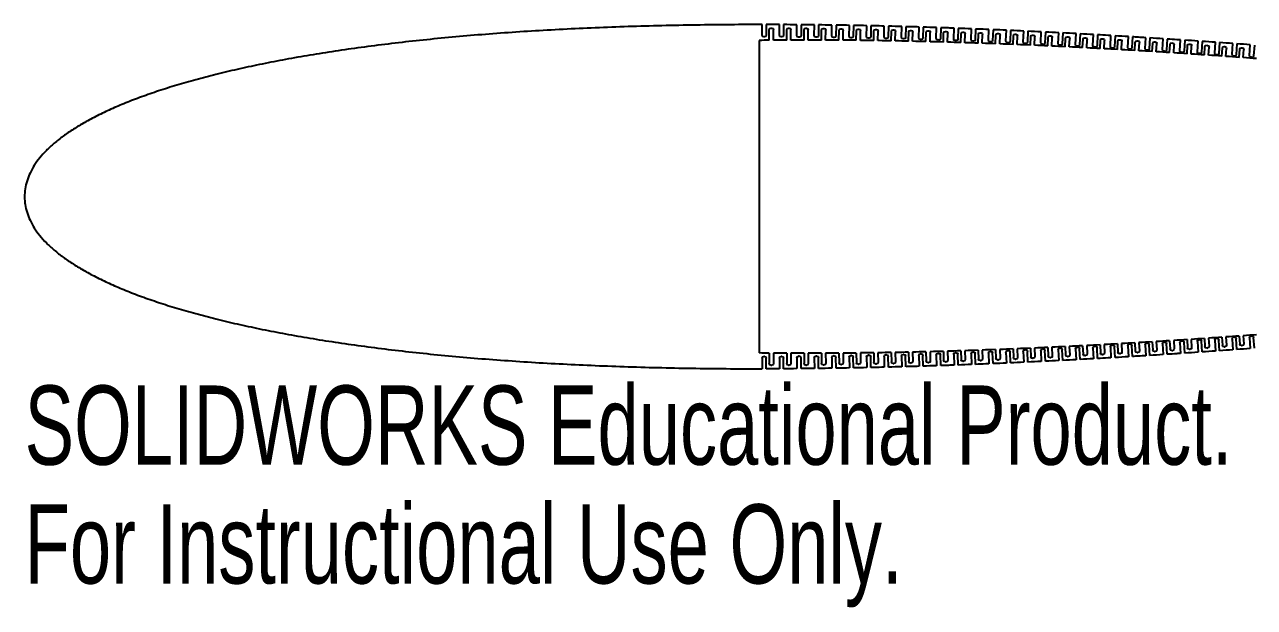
# Model space of a CAD drawing. Header units: millimetres. Extents: x 0 to 150, y -25 to 11.
# Drawn here: x 0 to 75, y -25.1 to 10.5 of the extents above; entities that cross this region are included whole.
import ezdxf

# ---------------------------------------------------------------- set-up
doc = ezdxf.new("R2010")
doc.units = ezdxf.units.MM
doc.styles.add('SLDTEXTSTYLE0', font='TXT', dxfattribs={"width": 0.7})

msp = doc.modelspace()

# ---------------------------------------------------------------- linework, layer by layer
at = {"color": 7, "linetype": 'Continuous', "lineweight": 25}
for p, q in [((44.986, 9.851), (44.986, 10.501)), ((45.236, 10.501), (45.236, 9.851)), ((45.427, 9.544), (45.427, 10.187)), ((45.527, 10.287), (45.577, 10.287)), ((45.677, 9.547), (45.677, 10.187)), ((46.049, 9.849), (46.051, 10.499)), ((46.301, 10.498), (46.299, 9.848)), ((46.489, 9.552), (46.491, 10.183)), ((46.591, 10.283), (46.641, 10.283)), ((46.739, 9.554), (46.741, 10.182)), ((47.111, 9.842), (47.116, 10.493)), ((47.366, 10.491), (47.361, 9.84)), ((47.55, 9.556), (47.555, 10.175)), ((47.656, 10.274), (47.706, 10.274)), ((47.8, 9.556), (47.805, 10.173)), ((48.174, 9.832), (48.181, 10.483)), ((48.431, 10.48), (48.424, 9.829)), ((48.612, 9.555), (48.619, 10.163)), ((48.72, 10.262), (48.77, 10.262)), ((48.862, 9.554), (48.868, 10.161)), ((49.237, 9.818), (49.246, 10.47)), ((49.496, 10.466), (49.486, 9.814)), ((49.674, 9.55), (49.682, 10.148)), ((49.784, 10.246), (49.834, 10.246)), ((49.924, 9.548), (49.932, 10.144)), ((50.299, 9.801), (50.31, 10.453)), ((50.56, 10.448), (50.549, 9.796)), ((50.736, 9.541), (50.746, 10.129)), ((50.848, 10.227), (50.898, 10.226)), ((50.986, 9.538), (50.996, 10.125)), ((51.362, 9.78), (51.375, 10.432)), ((51.625, 10.427), (51.612, 9.775)), ((51.798, 9.528), (51.81, 10.107)), ((51.912, 10.205), (51.962, 10.204)), ((52.048, 9.524), (52.059, 10.102)), ((52.424, 9.755), (52.44, 10.408)), ((52.69, 10.402), (52.674, 9.75)), ((52.86, 9.51), (52.873, 10.081)), ((52.975, 10.179), (53.025, 10.177)), ((53.11, 9.506), (53.123, 10.075)), ((53.487, 9.728), (53.504, 10.381)), ((53.754, 10.374), (53.737, 9.721)), ((53.922, 9.49), (53.937, 10.052)), ((54.039, 10.149), (54.089, 10.148)), ((54.172, 9.484), (54.187, 10.046)), ((54.549, 9.697), (54.569, 10.351)), ((54.818, 10.343), (54.799, 9.69)), ((54.984, 9.465), (55, 10.02)), ((55.103, 10.117), (55.153, 10.116)), ((55.234, 9.459), (55.25, 10.013)), ((55.612, 9.664), (55.633, 10.317)), ((55.883, 10.309), (55.862, 9.656)), ((56.046, 9.437), (56.063, 9.985)), ((56.167, 10.082), (56.217, 10.081)), ((56.296, 9.43), (56.313, 9.977)), ((56.674, 9.627), (56.697, 10.281)), ((56.947, 10.272), (56.924, 9.618)), ((57.108, 9.405), (57.127, 9.947)), ((57.23, 10.044), (57.28, 10.042)), ((57.357, 9.398), (57.377, 9.939)), ((57.736, 9.587), (57.761, 10.242)), ((58.011, 10.232), (57.986, 9.578)), ((58.17, 9.371), (58.19, 9.907)), ((58.294, 10.003), (58.344, 10.001)), ((58.419, 9.362), (58.44, 9.897)), ((58.799, 9.545), (58.825, 10.199)), ((59.075, 10.189), (59.049, 9.535)), ((59.231, 9.332), (59.253, 9.863)), ((59.357, 9.959), (59.407, 9.957)), ((59.481, 9.323), (59.503, 9.853)), ((59.861, 9.5), (59.889, 10.155)), ((60.139, 10.144), (60.111, 9.489)), ((60.293, 9.291), (60.316, 9.817)), ((60.42, 9.912), (60.47, 9.91)), ((60.543, 9.281), (60.566, 9.806)), ((60.923, 9.452), (60.953, 10.107)), ((61.203, 10.095), (61.173, 9.441)), ((61.355, 9.247), (61.379, 9.768)), ((61.483, 9.863), (61.533, 9.861)), ((61.605, 9.236), (61.629, 9.756)), ((61.985, 9.401), (62.016, 10.056)), ((62.266, 10.044), (62.235, 9.389)), ((62.546, 9.811), (62.596, 9.808)), ((63.047, 9.348), (63.08, 10.003)), ((63.33, 9.991), (63.297, 9.336)), ((63.609, 9.756), (63.659, 9.754)), ((64.109, 9.292), (64.143, 9.948)), ((64.393, 9.935), (64.358, 9.279)), ((65.17, 9.234), (65.207, 9.89)), ((65.456, 9.876), (65.42, 9.221)), ((66.232, 9.174), (66.27, 9.83)), ((66.519, 9.815), (66.482, 9.16)), ((67.294, 9.111), (67.333, 9.767)), ((44.814, 9.537), (44.814, -9.537)), ((45.136, 9.751), (45.086, 9.751)), ((46.198, 9.748), (46.148, 9.748)), ((47.261, 9.741), (47.211, 9.741)), ((48.323, 9.73), (48.273, 9.731)), ((49.385, 9.716), (49.335, 9.717)), ((50.447, 9.698), (50.397, 9.699)), ((51.51, 9.677), (51.46, 9.678)), ((52.572, 9.652), (52.522, 9.653)), ((53.634, 9.624), (53.584, 9.625)), ((54.696, 9.593), (54.646, 9.594)), ((55.758, 9.559), (55.708, 9.561)), ((56.821, 9.522), (56.771, 9.524)), ((57.883, 9.482), (57.833, 9.484)), ((58.945, 9.439), (58.895, 9.441)), ((60.006, 9.393), (59.957, 9.396)), ((61.068, 9.345), (61.018, 9.347)), ((62.13, 9.294), (62.08, 9.297)), ((62.417, 9.2), (62.442, 9.716)), ((62.666, 9.188), (62.691, 9.704)), ((63.192, 9.241), (63.142, 9.243)), ((63.478, 9.149), (63.504, 9.662)), ((63.728, 9.137), (63.754, 9.649)), ((64.253, 9.185), (64.203, 9.187)), ((64.54, 9.096), (64.567, 9.605)), ((64.672, 9.699), (64.722, 9.697)), ((64.79, 9.083), (64.816, 9.592)), ((65.315, 9.126), (65.265, 9.129)), ((65.601, 9.04), (65.629, 9.546)), ((65.735, 9.64), (65.785, 9.637)), ((65.851, 9.027), (65.879, 9.532)), ((66.376, 9.066), (66.326, 9.068)), ((66.663, 8.982), (66.692, 9.484)), ((66.797, 9.578), (66.847, 9.576)), ((66.912, 8.968), (66.941, 9.47)), ((67.437, 9.002), (67.387, 9.005)), ((67.582, 9.752), (67.543, 9.096)), ((67.724, 8.921), (67.754, 9.42)), ((67.859, 9.514), (67.909, 9.511)), ((67.974, 8.906), (68.003, 9.406)), ((68.355, 9.046), (68.395, 9.702)), ((68.645, 9.687), (68.604, 9.031)), ((68.785, 8.857), (68.816, 9.354)), ((68.922, 9.448), (68.972, 9.445)), ((69.035, 8.842), (69.065, 9.339)), ((69.416, 8.979), (69.458, 9.635)), ((69.707, 9.619), (69.666, 8.963)), ((69.846, 8.791), (69.878, 9.286)), ((69.984, 9.38), (70.034, 9.376)), ((70.096, 8.775), (70.127, 9.27)), ((70.477, 8.909), (70.52, 9.566)), ((70.77, 9.549), (70.727, 8.893)), ((70.907, 8.723), (70.939, 9.216)), ((71.046, 9.309), (71.096, 9.306)), ((71.157, 8.706), (71.189, 9.199)), ((71.538, 8.838), (71.583, 9.494)), ((71.832, 9.477), (71.788, 8.821)), ((71.968, 8.652), (72.001, 9.143)), ((72.108, 9.236), (72.158, 9.233)), ((72.217, 8.635), (72.251, 9.126)), ((72.599, 8.764), (72.645, 9.421)), ((72.894, 9.403), (72.849, 8.747)), ((73.029, 8.579), (73.063, 9.069)), ((73.169, 9.162), (73.219, 9.158)), ((73.278, 8.561), (73.312, 9.051)), ((73.66, 8.688), (73.707, 9.345)), ((73.956, 9.327), (73.91, 8.671)), ((74.231, 9.085), (74.281, 9.081)), ((74.721, 8.611), (74.769, 9.268)), ((75.018, 9.249), (74.97, 8.592)), ((68.498, 8.937), (68.449, 8.94)), ((69.56, 8.869), (69.51, 8.873)), ((70.621, 8.8), (70.571, 8.803)), ((71.681, 8.728), (71.631, 8.731)), ((72.742, 8.654), (72.692, 8.657)), ((73.803, 8.578), (73.753, 8.582)), ((74.089, 8.503), (74.124, 8.992)), ((74.338, 8.485), (74.373, 8.974)), ((74.863, 8.5), (74.813, 8.504)), ((66.663, -8.982), (66.692, -9.484)), ((66.912, -8.968), (66.941, -9.47)), ((67.724, -8.921), (67.754, -9.42)), ((67.974, -8.906), (68.003, -9.406)), ((68.498, -8.937), (68.449, -8.94)), ((68.785, -8.857), (68.816, -9.354)), ((69.035, -8.842), (69.065, -9.339)), ((69.416, -8.979), (69.458, -9.635)), ((69.56, -8.869), (69.51, -8.873)), ((69.707, -9.619), (69.666, -8.963)), ((69.846, -8.791), (69.878, -9.286)), ((70.096, -8.775), (70.127, -9.27)), ((70.477, -8.909), (70.52, -9.566)), ((70.621, -8.8), (70.571, -8.803)), ((70.77, -9.549), (70.727, -8.893)), ((70.907, -8.723), (70.939, -9.216)), ((71.157, -8.706), (71.189, -9.199)), ((71.538, -8.838), (71.583, -9.494)), ((71.681, -8.728), (71.631, -8.731)), ((71.832, -9.477), (71.788, -8.821)), ((71.968, -8.652), (72.001, -9.143)), ((72.217, -8.635), (72.251, -9.126)), ((72.599, -8.764), (72.645, -9.421)), ((72.742, -8.654), (72.692, -8.657)), ((72.894, -9.403), (72.849, -8.747)), ((73.029, -8.579), (73.063, -9.069)), ((73.278, -8.561), (73.312, -9.051)), ((73.66, -8.688), (73.707, -9.345)), ((73.803, -8.578), (73.753, -8.582)), ((73.956, -9.327), (73.91, -8.671)), ((74.089, -8.503), (74.124, -8.992)), ((74.338, -8.485), (74.373, -8.974)), ((74.721, -8.611), (74.769, -9.268)), ((74.863, -8.5), (74.813, -8.504)), ((75.018, -9.249), (74.97, -8.592)), ((45.136, -9.751), (45.086, -9.751)), ((45.427, -9.544), (45.427, -10.187)), ((45.677, -9.547), (45.677, -10.187)), ((46.198, -9.748), (46.148, -9.748)), ((46.489, -9.552), (46.491, -10.183)), ((46.739, -9.554), (46.741, -10.182)), ((47.261, -9.741), (47.211, -9.741)), ((47.55, -9.556), (47.555, -10.175)), ((47.8, -9.556), (47.805, -10.173)), ((48.323, -9.73), (48.273, -9.731)), ((48.612, -9.555), (48.619, -10.163)), ((48.862, -9.554), (48.868, -10.161)), ((49.385, -9.716), (49.335, -9.717)), ((49.674, -9.55), (49.682, -10.148)), ((49.924, -9.548), (49.932, -10.144)), ((50.447, -9.698), (50.397, -9.699)), ((50.736, -9.541), (50.746, -10.129)), ((50.986, -9.538), (50.996, -10.125)), ((51.51, -9.677), (51.46, -9.678)), ((51.798, -9.528), (51.81, -10.107)), ((52.048, -9.524), (52.059, -10.102)), ((52.572, -9.652), (52.522, -9.653)), ((52.69, -10.402), (52.674, -9.75)), ((52.86, -9.51), (52.873, -10.081)), ((53.11, -9.506), (53.123, -10.075)), ((53.487, -9.728), (53.504, -10.381)), ((53.634, -9.624), (53.584, -9.625)), ((53.754, -10.374), (53.737, -9.721)), ((53.922, -9.49), (53.937, -10.052)), ((54.172, -9.484), (54.187, -10.046)), ((54.549, -9.697), (54.569, -10.351)), ((54.696, -9.593), (54.646, -9.594)), ((54.818, -10.343), (54.799, -9.69)), ((54.984, -9.465), (55, -10.02)), ((55.234, -9.459), (55.25, -10.013)), ((55.612, -9.664), (55.633, -10.317)), ((55.758, -9.559), (55.708, -9.561)), ((55.883, -10.309), (55.862, -9.656)), ((56.046, -9.437), (56.063, -9.985)), ((56.296, -9.43), (56.313, -9.977)), ((56.674, -9.627), (56.697, -10.281)), ((56.821, -9.522), (56.771, -9.524)), ((56.947, -10.272), (56.924, -9.618)), ((57.108, -9.405), (57.127, -9.947)), ((57.357, -9.398), (57.377, -9.939)), ((57.736, -9.587), (57.761, -10.242)), ((57.883, -9.482), (57.833, -9.484)), ((58.011, -10.232), (57.986, -9.578)), ((58.17, -9.371), (58.19, -9.907)), ((58.419, -9.362), (58.44, -9.897)), ((58.799, -9.545), (58.825, -10.199)), ((58.945, -9.439), (58.895, -9.441)), ((59.075, -10.189), (59.049, -9.535)), ((59.231, -9.332), (59.253, -9.863)), ((59.481, -9.323), (59.503, -9.853)), ((59.861, -9.5), (59.889, -10.155)), ((60.006, -9.393), (59.957, -9.396)), ((60.139, -10.144), (60.111, -9.489)), ((60.293, -9.291), (60.316, -9.817)), ((60.543, -9.281), (60.566, -9.806)), ((60.923, -9.452), (60.953, -10.107)), ((61.068, -9.345), (61.018, -9.347)), ((61.203, -10.095), (61.173, -9.441)), ((61.355, -9.247), (61.379, -9.768)), ((61.605, -9.236), (61.629, -9.756)), ((61.985, -9.401), (62.016, -10.056)), ((62.13, -9.294), (62.08, -9.297)), ((62.266, -10.044), (62.235, -9.389)), ((62.417, -9.2), (62.442, -9.716)), ((62.666, -9.188), (62.691, -9.704)), ((63.047, -9.348), (63.08, -10.003)), ((63.192, -9.241), (63.142, -9.243)), ((63.33, -9.991), (63.297, -9.336)), ((63.478, -9.149), (63.504, -9.662)), ((63.728, -9.137), (63.754, -9.649)), ((64.109, -9.292), (64.143, -9.948)), ((64.253, -9.185), (64.203, -9.187)), ((64.393, -9.935), (64.358, -9.279)), ((64.54, -9.096), (64.567, -9.605)), ((64.672, -9.699), (64.722, -9.697)), ((64.79, -9.083), (64.816, -9.592)), ((65.17, -9.234), (65.207, -9.89)), ((65.315, -9.126), (65.265, -9.129)), ((65.456, -9.876), (65.42, -9.221)), ((65.601, -9.04), (65.629, -9.546)), ((65.735, -9.64), (65.785, -9.637)), ((65.851, -9.027), (65.879, -9.532)), ((66.232, -9.174), (66.27, -9.83)), ((66.376, -9.066), (66.326, -9.068)), ((66.519, -9.815), (66.482, -9.16)), ((66.797, -9.578), (66.847, -9.576)), ((67.294, -9.111), (67.333, -9.767)), ((67.437, -9.002), (67.387, -9.005)), ((67.582, -9.752), (67.543, -9.096)), ((67.859, -9.514), (67.909, -9.511)), ((68.355, -9.046), (68.395, -9.702)), ((68.645, -9.687), (68.604, -9.031)), ((68.922, -9.448), (68.972, -9.445)), ((69.984, -9.38), (70.034, -9.376)), ((71.046, -9.309), (71.096, -9.306)), ((72.108, -9.236), (72.158, -9.233)), ((73.169, -9.162), (73.219, -9.158)), ((74.231, -9.085), (74.281, -9.081)), ((44.986, -9.851), (44.986, -10.501)), ((45.236, -10.501), (45.236, -9.851)), ((45.527, -10.287), (45.577, -10.287)), ((46.049, -9.849), (46.051, -10.499)), ((46.301, -10.498), (46.299, -9.848)), ((46.591, -10.283), (46.641, -10.283)), ((47.111, -9.842), (47.116, -10.493)), ((47.366, -10.491), (47.361, -9.84)), ((47.656, -10.274), (47.706, -10.274)), ((48.174, -9.832), (48.181, -10.483)), ((48.431, -10.48), (48.424, -9.829)), ((48.72, -10.262), (48.77, -10.262)), ((49.237, -9.818), (49.246, -10.47)), ((49.496, -10.466), (49.486, -9.814)), ((49.784, -10.246), (49.834, -10.246)), ((50.299, -9.801), (50.31, -10.453)), ((50.56, -10.448), (50.549, -9.796)), ((50.848, -10.227), (50.898, -10.226)), ((51.362, -9.78), (51.375, -10.432)), ((51.625, -10.427), (51.612, -9.775)), ((51.912, -10.205), (51.962, -10.204)), ((52.424, -9.755), (52.44, -10.408)), ((52.975, -10.179), (53.025, -10.177)), ((54.039, -10.149), (54.089, -10.148)), ((55.103, -10.117), (55.153, -10.116)), ((56.167, -10.082), (56.217, -10.081)), ((57.23, -10.044), (57.28, -10.042)), ((58.294, -10.003), (58.344, -10.001)), ((59.357, -9.959), (59.407, -9.957)), ((60.42, -9.912), (60.47, -9.91)), ((61.483, -9.863), (61.533, -9.861)), ((62.546, -9.811), (62.596, -9.808)), ((63.609, -9.756), (63.659, -9.754))]:
    msp.add_line(p, q, dxfattribs=at)
for points, knots in [([(44.986, 10.501), (44.346, 10.501), (43.001, 10.497), (40.962, 10.475), (38.88, 10.436), (36.834, 10.379), (34.826, 10.305), (32.857, 10.213), (30.93, 10.104), (29.046, 9.977), (27.208, 9.833), (25.417, 9.671), (23.675, 9.492), (21.983, 9.295), (20.344, 9.082), (18.758, 8.852), (17.228, 8.606), (15.755, 8.344), (14.341, 8.067), (12.986, 7.774), (11.693, 7.467), (10.462, 7.146), (9.294, 6.811), (8.191, 6.463), (7.154, 6.103), (6.184, 5.73), (5.282, 5.347), (4.448, 4.952), (3.684, 4.547), (2.989, 4.132), (2.365, 3.708), (1.813, 3.274), (1.332, 2.831), (0.924, 2.38), (0.588, 1.92), (0.326, 1.452), (0.138, 0.975), (0.025, 0.49), (-0.012, 0), (0.025, -0.49), (0.138, -0.975), (0.326, -1.452), (0.588, -1.92), (0.924, -2.38), (1.332, -2.831), (1.813, -3.274), (2.365, -3.708), (2.989, -4.132), (3.684, -4.547), (4.448, -4.952), (5.282, -5.347), (6.184, -5.73), (7.154, -6.103), (8.191, -6.463), (9.294, -6.811), (10.462, -7.146), (11.693, -7.467), (12.986, -7.774), (14.341, -8.067), (15.755, -8.344), (17.228, -8.606), (18.758, -8.852), (20.344, -9.082), (21.983, -9.295), (23.675, -9.492), (25.417, -9.671), (27.208, -9.833), (29.046, -9.977), (30.93, -10.104), (32.857, -10.213), (34.826, -10.305), (36.834, -10.379), (38.88, -10.436), (40.962, -10.475), (43.001, -10.497), (44.346, -10.501), (44.986, -10.501)], [0.3433954, 0.3433954, 0.3433954, 0.3433954, 0.3496359, 0.3565138, 0.3632838, 0.3699391, 0.3764735, 0.3828821, 0.3891582, 0.3952968, 0.4012922, 0.4071398, 0.4128347, 0.4183713, 0.4237462, 0.4289551, 0.4339932, 0.4388573, 0.4435432, 0.4480492, 0.4523715, 0.4565077, 0.4604558, 0.4642145, 0.467783, 0.4711595, 0.474346, 0.4773429, 0.4801528, 0.4827795, 0.4852278, 0.4875052, 0.4896226, 0.4915921, 0.4934318, 0.4951635, 0.4968136, 0.4984142, 0.5, 0.5015858, 0.5031864, 0.5048365, 0.5065682, 0.5084079, 0.5103774, 0.5124948, 0.5147722, 0.5172205, 0.5198472, 0.5226571, 0.525654, 0.5288405, 0.532217, 0.5357855, 0.5395442, 0.5434923, 0.5476285, 0.5519508, 0.5564568, 0.5611427, 0.5660068, 0.5710449, 0.5762538, 0.5816287, 0.5871653, 0.5928602, 0.5987078, 0.6047032, 0.6108418, 0.6171179, 0.6235265, 0.6300609, 0.6367162, 0.6434862, 0.6503641, 0.6566046, 0.6566046, 0.6566046, 0.6566046]), ([(48.181, 10.483), (47.918, 10.486), (47.646, 10.489), (47.374, 10.491), (47.366, 10.491)], [0.333010643, 0.333010643, 0.333010643, 0.333010643, 0.33557942, 0.335659548, 0.335659548, 0.335659548, 0.335659548]), ([(50.31, 10.453), (50.072, 10.457), (49.8, 10.461), (49.529, 10.465), (49.496, 10.466)], [0.326087641, 0.326087641, 0.326087641, 0.326087641, 0.328414689, 0.328736473, 0.328736473, 0.328736473, 0.328736473]), ([(52.44, 10.408), (52.234, 10.413), (51.963, 10.419), (51.691, 10.425), (51.625, 10.427)], [0.319164697, 0.319164697, 0.319164697, 0.319164697, 0.32116727, 0.321813505, 0.321813505, 0.321813505, 0.321813505]), ([(54.569, 10.351), (54.404, 10.356), (54.133, 10.364), (53.861, 10.371), (53.754, 10.374)], [0.312241891, 0.312241891, 0.312241891, 0.312241891, 0.313845141, 0.314890622, 0.314890622, 0.314890622, 0.314890622]), ([(56.697, 10.281), (56.581, 10.285), (56.309, 10.295), (56.038, 10.304), (55.883, 10.309)], [0.305319108, 0.305319108, 0.305319108, 0.305319108, 0.306453915, 0.307967844, 0.307967844, 0.307967844, 0.307967844]), ([(58.825, 10.199), (58.763, 10.202), (58.492, 10.213), (58.22, 10.224), (58.011, 10.232)], [0.298396433, 0.298396433, 0.298396433, 0.298396433, 0.299001617, 0.301045096, 0.301045096, 0.301045096, 0.301045096]), ([(60.953, 10.107), (60.951, 10.107), (60.679, 10.119), (60.408, 10.132), (60.139, 10.144)], [0.291473799, 0.291473799, 0.291473799, 0.291473799, 0.291494908, 0.294122462, 0.294122462, 0.294122462, 0.294122462]), ([(66.27, 9.83), (66.046, 9.843), (65.775, 9.858), (65.504, 9.874), (65.456, 9.876)], [0.274167541, 0.274167541, 0.274167541, 0.274167541, 0.276347817, 0.27681612, 0.27681612, 0.27681612, 0.27681612]), ([(46.489, 9.552), (46.389, 9.552), (46.119, 9.55), (45.848, 9.548), (45.677, 9.547)], [0.348570461, 0.348570461, 0.348570461, 0.348570461, 0.349635882, 0.35146921, 0.35146921, 0.35146921, 0.35146921]), ([(48.612, 9.555), (48.456, 9.556), (48.186, 9.556), (47.915, 9.556), (47.8, 9.556)], [0.340986114, 0.340986114, 0.340986114, 0.340986114, 0.34265546, 0.343885426, 0.343885426, 0.343885426, 0.343885426]), ([(50.736, 9.541), (50.532, 9.543), (50.262, 9.546), (49.991, 9.548), (49.924, 9.548)], [0.3333997, 0.3333997, 0.3333997, 0.3333997, 0.33557942, 0.336300074, 0.336300074, 0.336300074, 0.336300074]), ([(52.86, 9.51), (52.617, 9.515), (52.346, 9.519), (52.075, 9.524), (52.048, 9.524)], [0.325812196, 0.325812196, 0.325812196, 0.325812196, 0.328414689, 0.328713057, 0.328713057, 0.328713057, 0.328713057]), ([(68.395, 9.702), (68.244, 9.712), (67.973, 9.728), (67.702, 9.745), (67.582, 9.752)], [0.267245144, 0.267245144, 0.267245144, 0.267245144, 0.268721837, 0.269893675, 0.269893675, 0.269893675, 0.269893675]), ([(70.52, 9.566), (70.444, 9.571), (70.173, 9.589), (69.902, 9.607), (69.707, 9.619)], [0.2603228, 0.2603228, 0.2603228, 0.2603228, 0.261071206, 0.262971311, 0.262971311, 0.262971311, 0.262971311]), ([(72.645, 9.421), (72.645, 9.421), (72.374, 9.44), (72.103, 9.459), (71.832, 9.477)], [0.25340051, 0.25340051, 0.25340051, 0.25340051, 0.253403188, 0.256048991, 0.256048991, 0.256048991, 0.256048991]), ([(46.489, -9.552), (46.389, -9.552), (46.119, -9.55), (45.848, -9.548), (45.677, -9.547)], [0.348570461, 0.348570461, 0.348570461, 0.348570461, 0.349635882, 0.35146921, 0.35146921, 0.35146921, 0.35146921]), ([(48.612, -9.555), (48.456, -9.556), (48.186, -9.556), (47.915, -9.556), (47.8, -9.556)], [0.340986114, 0.340986114, 0.340986114, 0.340986114, 0.34265546, 0.343885426, 0.343885426, 0.343885426, 0.343885426]), ([(50.736, -9.541), (50.532, -9.543), (50.262, -9.546), (49.991, -9.548), (49.924, -9.548)], [0.333399701, 0.333399701, 0.333399701, 0.333399701, 0.33557942, 0.336300074, 0.336300074, 0.336300074, 0.336300074]), ([(52.86, -9.51), (52.617, -9.515), (52.346, -9.519), (52.075, -9.524), (52.048, -9.524)], [0.325812196, 0.325812196, 0.325812196, 0.325812196, 0.328414689, 0.328713057, 0.328713057, 0.328713057, 0.328713057]), ([(68.395, -9.702), (68.244, -9.712), (67.973, -9.728), (67.702, -9.745), (67.582, -9.752)], [0.267245144, 0.267245144, 0.267245144, 0.267245144, 0.268721837, 0.269893675, 0.269893675, 0.269893675, 0.269893675]), ([(70.52, -9.566), (70.444, -9.571), (70.173, -9.589), (69.902, -9.607), (69.707, -9.619)], [0.2603228, 0.2603228, 0.2603228, 0.2603228, 0.261071206, 0.262971311, 0.262971311, 0.262971311, 0.262971311]), ([(72.645, -9.421), (72.645, -9.421), (72.374, -9.44), (72.103, -9.459), (71.832, -9.477)], [0.25340051, 0.25340051, 0.25340051, 0.25340051, 0.253403188, 0.256048991, 0.256048991, 0.256048991, 0.256048991]), ([(48.181, -10.483), (47.918, -10.486), (47.646, -10.489), (47.374, -10.491), (47.366, -10.491)], [0.333010643, 0.333010643, 0.333010643, 0.333010643, 0.33557942, 0.335659548, 0.335659548, 0.335659548, 0.335659548]), ([(50.31, -10.453), (50.072, -10.457), (49.8, -10.461), (49.529, -10.465), (49.496, -10.466)], [0.326087641, 0.326087641, 0.326087641, 0.326087641, 0.328414689, 0.328736473, 0.328736473, 0.328736473, 0.328736473]), ([(52.44, -10.408), (52.234, -10.413), (51.963, -10.419), (51.691, -10.425), (51.625, -10.427)], [0.319164697, 0.319164697, 0.319164697, 0.319164697, 0.32116727, 0.321813505, 0.321813505, 0.321813505, 0.321813505]), ([(54.569, -10.351), (54.404, -10.356), (54.133, -10.364), (53.861, -10.371), (53.754, -10.374)], [0.312241891, 0.312241891, 0.312241891, 0.312241891, 0.313845141, 0.314890622, 0.314890622, 0.314890622, 0.314890622]), ([(56.697, -10.281), (56.581, -10.285), (56.309, -10.295), (56.038, -10.304), (55.883, -10.309)], [0.305319108, 0.305319108, 0.305319108, 0.305319108, 0.306453915, 0.307967844, 0.307967844, 0.307967844, 0.307967844]), ([(58.825, -10.199), (58.763, -10.202), (58.492, -10.213), (58.22, -10.224), (58.011, -10.232)], [0.298396433, 0.298396433, 0.298396433, 0.298396433, 0.299001617, 0.301045096, 0.301045096, 0.301045096, 0.301045096]), ([(60.953, -10.107), (60.951, -10.107), (60.679, -10.119), (60.408, -10.132), (60.139, -10.144)], [0.291473799, 0.291473799, 0.291473799, 0.291473799, 0.291494908, 0.294122462, 0.294122462, 0.294122462, 0.294122462]), ([(66.27, -9.83), (66.046, -9.843), (65.775, -9.858), (65.504, -9.874), (65.456, -9.876)], [0.274167541, 0.274167541, 0.274167541, 0.274167541, 0.276347817, 0.27681612, 0.27681612, 0.27681612, 0.27681612])]:
    msp.add_open_spline(points, degree=3, knots=knots, dxfattribs=at)
for points in [[(45.086, 9.751), (45.012, 9.751), (44.986, 9.776), (44.986, 9.851)], [(45.236, 9.851), (45.236, 9.777), (45.211, 9.751), (45.136, 9.751)], [(46.051, 10.499), (45.78, 10.5), (45.508, 10.501), (45.236, 10.501)], [(45.427, 10.187), (45.427, 10.262), (45.452, 10.287), (45.527, 10.287)], [(45.577, 10.287), (45.652, 10.287), (45.677, 10.262), (45.677, 10.187)], [(46.148, 9.748), (46.074, 9.748), (46.049, 9.774), (46.049, 9.849)], [(46.299, 9.848), (46.299, 9.773), (46.273, 9.748), (46.198, 9.748)], [(47.116, 10.493), (46.844, 10.495), (46.573, 10.497), (46.301, 10.498)], [(46.491, 10.183), (46.491, 10.258), (46.517, 10.283), (46.591, 10.283)], [(46.641, 10.283), (46.716, 10.282), (46.741, 10.257), (46.741, 10.182)], [(47.211, 9.741), (47.136, 9.742), (47.111, 9.767), (47.111, 9.842)], [(47.361, 9.84), (47.361, 9.766), (47.335, 9.741), (47.261, 9.741)], [(47.555, 10.175), (47.555, 10.25), (47.581, 10.275), (47.656, 10.274)], [(47.706, 10.274), (47.78, 10.273), (47.805, 10.248), (47.805, 10.173)], [(48.273, 9.731), (48.198, 9.732), (48.173, 9.757), (48.174, 9.832)], [(48.424, 9.829), (48.423, 9.755), (48.398, 9.729), (48.323, 9.73)], [(49.246, 10.47), (48.974, 10.474), (48.702, 10.477), (48.431, 10.48)], [(48.619, 10.163), (48.619, 10.238), (48.645, 10.263), (48.72, 10.262)], [(48.77, 10.262), (48.844, 10.261), (48.869, 10.235), (48.868, 10.161)], [(49.335, 9.717), (49.26, 9.718), (49.235, 9.743), (49.237, 9.818)], [(49.486, 9.814), (49.485, 9.74), (49.46, 9.715), (49.385, 9.716)], [(49.682, 10.148), (49.683, 10.222), (49.709, 10.247), (49.784, 10.246)], [(49.834, 10.246), (49.908, 10.245), (49.933, 10.219), (49.932, 10.144)], [(50.397, 9.699), (50.323, 9.7), (50.298, 9.726), (50.299, 9.801)], [(50.549, 9.796), (50.548, 9.722), (50.522, 9.697), (50.447, 9.698)], [(51.375, 10.432), (51.104, 10.438), (50.832, 10.443), (50.56, 10.448)], [(50.746, 10.129), (50.747, 10.204), (50.773, 10.228), (50.848, 10.227)], [(50.898, 10.226), (50.972, 10.225), (50.997, 10.199), (50.996, 10.125)], [(51.46, 9.678), (51.385, 9.679), (51.36, 9.705), (51.362, 9.78)], [(51.612, 9.775), (51.61, 9.7), (51.584, 9.675), (51.51, 9.677)], [(51.81, 10.107), (51.811, 10.181), (51.837, 10.206), (51.912, 10.205)], [(51.962, 10.204), (52.036, 10.202), (52.061, 10.176), (52.059, 10.102)], [(52.522, 9.653), (52.447, 9.655), (52.422, 9.681), (52.424, 9.755)], [(53.504, 10.381), (53.233, 10.388), (52.961, 10.395), (52.69, 10.402)], [(52.873, 10.081), (52.875, 10.156), (52.901, 10.18), (52.975, 10.179)], [(53.025, 10.177), (53.1, 10.176), (53.125, 10.15), (53.123, 10.075)], [(53.937, 10.052), (53.939, 10.127), (53.964, 10.151), (54.039, 10.149)], [(54.089, 10.148), (54.164, 10.146), (54.189, 10.12), (54.187, 10.046)], [(55.633, 10.317), (55.361, 10.326), (55.09, 10.335), (54.818, 10.343)], [(55, 10.02), (55.002, 10.095), (55.028, 10.12), (55.103, 10.117)], [(55.153, 10.116), (55.228, 10.114), (55.252, 10.088), (55.25, 10.013)], [(56.063, 9.985), (56.066, 10.06), (56.092, 10.085), (56.167, 10.082)], [(56.217, 10.081), (56.291, 10.078), (56.316, 10.052), (56.313, 9.977)], [(57.761, 10.242), (57.49, 10.252), (57.218, 10.262), (56.947, 10.272)], [(57.127, 9.947), (57.129, 10.022), (57.155, 10.047), (57.23, 10.044)], [(57.28, 10.042), (57.355, 10.04), (57.379, 10.013), (57.377, 9.939)], [(58.19, 9.907), (58.193, 9.981), (58.219, 10.006), (58.294, 10.003)], [(58.344, 10.001), (58.418, 9.998), (58.443, 9.972), (58.44, 9.897)], [(59.889, 10.155), (59.618, 10.166), (59.346, 10.178), (59.075, 10.189)], [(59.253, 9.863), (59.256, 9.938), (59.282, 9.962), (59.357, 9.959)], [(59.407, 9.957), (59.481, 9.954), (59.506, 9.928), (59.503, 9.853)], [(60.316, 9.817), (60.319, 9.891), (60.345, 9.915), (60.42, 9.912)], [(60.47, 9.91), (60.545, 9.907), (60.569, 9.881), (60.566, 9.806)], [(62.016, 10.056), (61.745, 10.07), (61.474, 10.083), (61.203, 10.095)], [(61.379, 9.768), (61.382, 9.842), (61.408, 9.866), (61.483, 9.863)], [(61.533, 9.861), (61.608, 9.857), (61.632, 9.831), (61.629, 9.756)], [(63.08, 10.003), (62.809, 10.017), (62.537, 10.031), (62.266, 10.044)], [(62.442, 9.716), (62.445, 9.79), (62.472, 9.814), (62.546, 9.811)], [(62.596, 9.808), (62.671, 9.805), (62.695, 9.779), (62.691, 9.704)], [(64.143, 9.948), (63.872, 9.963), (63.601, 9.977), (63.33, 9.991)], [(63.504, 9.662), (63.508, 9.736), (63.534, 9.76), (63.609, 9.756)], [(63.659, 9.754), (63.734, 9.75), (63.758, 9.724), (63.754, 9.649)], [(65.207, 9.89), (64.935, 9.905), (64.664, 9.92), (64.393, 9.935)], [(67.333, 9.767), (67.061, 9.784), (66.79, 9.8), (66.519, 9.815)], [(45.427, 9.544), (45.223, 9.542), (45.019, 9.54), (44.814, 9.537)], [(47.55, 9.556), (47.28, 9.556), (47.009, 9.555), (46.739, 9.554)], [(49.674, 9.55), (49.403, 9.552), (49.133, 9.553), (48.862, 9.554)], [(51.798, 9.528), (51.527, 9.531), (51.256, 9.535), (50.986, 9.538)], [(52.674, 9.75), (52.672, 9.675), (52.647, 9.65), (52.572, 9.652)], [(53.922, 9.49), (53.651, 9.495), (53.38, 9.501), (53.11, 9.506)], [(53.584, 9.625), (53.509, 9.627), (53.485, 9.653), (53.487, 9.728)], [(53.737, 9.721), (53.735, 9.647), (53.709, 9.622), (53.634, 9.624)], [(54.984, 9.465), (54.713, 9.472), (54.442, 9.478), (54.172, 9.484)], [(54.646, 9.594), (54.572, 9.597), (54.547, 9.623), (54.549, 9.697)], [(54.799, 9.69), (54.797, 9.615), (54.771, 9.591), (54.696, 9.593)], [(56.046, 9.437), (55.775, 9.445), (55.504, 9.452), (55.234, 9.459)], [(55.708, 9.561), (55.634, 9.563), (55.609, 9.589), (55.612, 9.664)], [(55.862, 9.656), (55.859, 9.581), (55.833, 9.557), (55.758, 9.559)], [(57.108, 9.405), (56.837, 9.414), (56.566, 9.422), (56.296, 9.43)], [(56.771, 9.524), (56.696, 9.526), (56.671, 9.552), (56.674, 9.627)], [(56.924, 9.618), (56.921, 9.544), (56.895, 9.519), (56.821, 9.522)], [(58.17, 9.371), (57.899, 9.38), (57.628, 9.389), (57.357, 9.398)], [(57.833, 9.484), (57.758, 9.487), (57.734, 9.513), (57.736, 9.587)], [(57.986, 9.578), (57.983, 9.503), (57.957, 9.479), (57.883, 9.482)], [(59.231, 9.332), (58.961, 9.343), (58.69, 9.352), (58.419, 9.362)], [(58.895, 9.441), (58.82, 9.444), (58.796, 9.47), (58.799, 9.545)], [(59.049, 9.535), (59.045, 9.46), (59.019, 9.436), (58.945, 9.439)], [(60.293, 9.291), (60.023, 9.302), (59.752, 9.313), (59.481, 9.323)], [(59.957, 9.396), (59.882, 9.399), (59.858, 9.425), (59.861, 9.5)], [(60.111, 9.489), (60.107, 9.414), (60.081, 9.39), (60.006, 9.393)], [(61.355, 9.247), (61.084, 9.259), (60.814, 9.27), (60.543, 9.281)], [(61.018, 9.347), (60.944, 9.351), (60.92, 9.377), (60.923, 9.452)], [(61.173, 9.441), (61.169, 9.366), (61.143, 9.342), (61.068, 9.345)], [(62.417, 9.2), (62.146, 9.212), (61.875, 9.224), (61.605, 9.236)], [(62.08, 9.297), (62.005, 9.3), (61.981, 9.327), (61.985, 9.401)], [(62.235, 9.389), (62.231, 9.315), (62.205, 9.291), (62.13, 9.294)], [(63.478, 9.149), (63.208, 9.162), (62.937, 9.175), (62.666, 9.188)], [(63.142, 9.243), (63.067, 9.247), (63.043, 9.273), (63.047, 9.348)], [(63.297, 9.336), (63.293, 9.261), (63.266, 9.237), (63.192, 9.241)], [(64.54, 9.096), (64.269, 9.11), (63.999, 9.124), (63.728, 9.137)], [(64.203, 9.187), (64.129, 9.191), (64.105, 9.218), (64.109, 9.292)], [(64.358, 9.279), (64.354, 9.205), (64.328, 9.181), (64.253, 9.185)], [(64.567, 9.605), (64.571, 9.679), (64.597, 9.703), (64.672, 9.699)], [(64.722, 9.697), (64.796, 9.693), (64.82, 9.666), (64.816, 9.592)], [(65.601, 9.04), (65.331, 9.055), (65.06, 9.069), (64.79, 9.083)], [(65.265, 9.129), (65.19, 9.133), (65.166, 9.16), (65.17, 9.234)], [(65.42, 9.221), (65.416, 9.146), (65.389, 9.122), (65.315, 9.126)], [(65.629, 9.546), (65.633, 9.62), (65.66, 9.644), (65.735, 9.64)], [(65.785, 9.637), (65.859, 9.633), (65.883, 9.607), (65.879, 9.532)], [(66.663, 8.982), (66.392, 8.997), (66.122, 9.012), (65.851, 9.027)], [(66.326, 9.068), (66.252, 9.073), (66.228, 9.099), (66.232, 9.174)], [(66.482, 9.16), (66.477, 9.085), (66.451, 9.061), (66.376, 9.066)], [(66.692, 9.484), (66.696, 9.559), (66.722, 9.583), (66.797, 9.578)], [(66.847, 9.576), (66.922, 9.571), (66.945, 9.545), (66.941, 9.47)], [(67.387, 9.005), (67.313, 9.01), (67.289, 9.036), (67.294, 9.111)], [(67.543, 9.096), (67.539, 9.022), (67.512, 8.998), (67.437, 9.002)], [(67.754, 9.42), (67.758, 9.495), (67.785, 9.519), (67.859, 9.514)], [(67.909, 9.511), (67.984, 9.507), (68.008, 9.48), (68.003, 9.406)], [(68.449, 8.94), (68.374, 8.945), (68.35, 8.971), (68.355, 9.046)], [(68.604, 9.031), (68.6, 8.956), (68.573, 8.932), (68.498, 8.937)], [(69.458, 9.635), (69.187, 9.653), (68.916, 9.67), (68.645, 9.687)], [(68.816, 9.354), (68.82, 9.429), (68.847, 9.453), (68.922, 9.448)], [(68.972, 9.445), (69.046, 9.44), (69.07, 9.414), (69.065, 9.339)], [(69.878, 9.286), (69.882, 9.361), (69.909, 9.384), (69.984, 9.38)], [(70.034, 9.376), (70.108, 9.372), (70.132, 9.345), (70.127, 9.27)], [(71.583, 9.494), (71.312, 9.513), (71.041, 9.531), (70.77, 9.549)], [(70.939, 9.216), (70.944, 9.29), (70.971, 9.314), (71.046, 9.309)], [(71.096, 9.306), (71.17, 9.301), (71.194, 9.274), (71.189, 9.199)], [(72.001, 9.143), (72.006, 9.218), (72.033, 9.241), (72.108, 9.236)], [(72.158, 9.233), (72.232, 9.228), (72.256, 9.201), (72.251, 9.126)], [(73.707, 9.345), (73.436, 9.365), (73.165, 9.384), (72.894, 9.403)], [(73.063, 9.069), (73.068, 9.143), (73.095, 9.167), (73.169, 9.162)], [(73.219, 9.158), (73.294, 9.153), (73.317, 9.126), (73.312, 9.051)], [(74.769, 9.268), (74.498, 9.288), (74.227, 9.308), (73.956, 9.327)], [(74.124, 8.992), (74.129, 9.067), (74.156, 9.09), (74.231, 9.085)], [(74.281, 9.081), (74.355, 9.076), (74.379, 9.049), (74.373, 8.974)], [(67.724, 8.921), (67.453, 8.937), (67.183, 8.952), (66.912, 8.968)], [(68.785, 8.857), (68.515, 8.874), (68.244, 8.89), (67.974, 8.906)], [(69.846, 8.791), (69.576, 8.808), (69.305, 8.825), (69.035, 8.842)], [(69.51, 8.873), (69.435, 8.877), (69.411, 8.904), (69.416, 8.979)], [(69.666, 8.963), (69.661, 8.888), (69.634, 8.865), (69.56, 8.869)], [(70.907, 8.723), (70.637, 8.74), (70.366, 8.758), (70.096, 8.775)], [(70.571, 8.803), (70.496, 8.808), (70.472, 8.835), (70.477, 8.909)], [(70.727, 8.893), (70.722, 8.818), (70.695, 8.795), (70.621, 8.8)], [(71.968, 8.652), (71.697, 8.67), (71.427, 8.688), (71.157, 8.706)], [(71.631, 8.731), (71.557, 8.736), (71.533, 8.763), (71.538, 8.838)], [(71.788, 8.821), (71.783, 8.746), (71.756, 8.723), (71.681, 8.728)], [(73.029, 8.579), (72.758, 8.598), (72.488, 8.616), (72.217, 8.635)], [(72.692, 8.657), (72.618, 8.663), (72.594, 8.689), (72.599, 8.764)], [(72.849, 8.747), (72.844, 8.672), (72.817, 8.649), (72.742, 8.654)], [(74.089, 8.503), (73.819, 8.523), (73.548, 8.542), (73.278, 8.561)], [(73.753, 8.582), (73.678, 8.587), (73.655, 8.614), (73.66, 8.688)], [(73.91, 8.671), (73.904, 8.596), (73.877, 8.573), (73.803, 8.578)], [(75.15, 8.426), (74.879, 8.446), (74.609, 8.466), (74.338, 8.485)], [(74.813, 8.504), (74.739, 8.509), (74.715, 8.536), (74.721, 8.611)], [(74.97, 8.592), (74.965, 8.518), (74.938, 8.495), (74.863, 8.5)], [(66.663, -8.982), (66.392, -8.997), (66.122, -9.012), (65.851, -9.027)], [(67.724, -8.921), (67.453, -8.937), (67.183, -8.952), (66.912, -8.968)], [(67.437, -9.002), (67.512, -8.998), (67.539, -9.022), (67.543, -9.096)], [(68.785, -8.857), (68.515, -8.874), (68.244, -8.89), (67.974, -8.906)], [(68.355, -9.046), (68.35, -8.972), (68.374, -8.945), (68.449, -8.94)], [(68.498, -8.937), (68.573, -8.932), (68.6, -8.956), (68.604, -9.031)], [(69.846, -8.791), (69.576, -8.808), (69.305, -8.825), (69.035, -8.842)], [(69.416, -8.979), (69.411, -8.904), (69.435, -8.877), (69.51, -8.873)], [(69.56, -8.869), (69.634, -8.865), (69.661, -8.888), (69.666, -8.963)], [(70.907, -8.723), (70.637, -8.74), (70.366, -8.758), (70.096, -8.775)], [(70.477, -8.909), (70.472, -8.835), (70.496, -8.808), (70.571, -8.803)], [(70.621, -8.8), (70.695, -8.795), (70.722, -8.818), (70.727, -8.893)], [(71.968, -8.652), (71.697, -8.67), (71.427, -8.688), (71.157, -8.706)], [(71.538, -8.838), (71.533, -8.763), (71.557, -8.736), (71.631, -8.731)], [(71.681, -8.728), (71.756, -8.723), (71.783, -8.746), (71.788, -8.821)], [(73.029, -8.579), (72.758, -8.598), (72.488, -8.616), (72.217, -8.635)], [(72.599, -8.764), (72.594, -8.69), (72.618, -8.663), (72.692, -8.657)], [(72.742, -8.654), (72.817, -8.649), (72.844, -8.672), (72.849, -8.747)], [(74.089, -8.503), (73.819, -8.523), (73.548, -8.542), (73.278, -8.561)], [(73.66, -8.688), (73.655, -8.614), (73.678, -8.587), (73.753, -8.582)], [(73.803, -8.578), (73.877, -8.573), (73.904, -8.596), (73.91, -8.671)], [(74.231, -9.085), (74.156, -9.09), (74.129, -9.067), (74.124, -8.992)], [(74.373, -8.974), (74.379, -9.049), (74.355, -9.076), (74.281, -9.081)], [(75.15, -8.426), (74.879, -8.446), (74.609, -8.466), (74.338, -8.485)], [(74.721, -8.611), (74.715, -8.536), (74.739, -8.509), (74.813, -8.504)], [(74.863, -8.5), (74.938, -8.495), (74.965, -8.518), (74.97, -8.592)], [(45.427, -9.544), (45.223, -9.542), (45.019, -9.54), (44.814, -9.537)], [(44.986, -9.851), (44.986, -9.777), (45.011, -9.751), (45.086, -9.751)], [(45.136, -9.751), (45.211, -9.751), (45.236, -9.776), (45.236, -9.851)], [(46.049, -9.849), (46.049, -9.774), (46.074, -9.748), (46.148, -9.748)], [(46.198, -9.748), (46.273, -9.748), (46.299, -9.773), (46.299, -9.848)], [(47.55, -9.556), (47.28, -9.556), (47.009, -9.555), (46.739, -9.554)], [(47.111, -9.842), (47.111, -9.767), (47.136, -9.742), (47.211, -9.741)], [(47.261, -9.741), (47.335, -9.741), (47.361, -9.765), (47.361, -9.84)], [(48.174, -9.832), (48.173, -9.757), (48.198, -9.732), (48.273, -9.731)], [(48.323, -9.73), (48.397, -9.729), (48.423, -9.754), (48.424, -9.829)], [(49.674, -9.55), (49.403, -9.552), (49.133, -9.553), (48.862, -9.554)], [(49.237, -9.818), (49.235, -9.743), (49.26, -9.718), (49.335, -9.717)], [(49.385, -9.716), (49.46, -9.715), (49.485, -9.74), (49.486, -9.814)], [(50.299, -9.801), (50.298, -9.726), (50.323, -9.7), (50.397, -9.699)], [(50.447, -9.698), (50.522, -9.697), (50.548, -9.721), (50.549, -9.796)], [(51.798, -9.528), (51.527, -9.531), (51.256, -9.535), (50.986, -9.538)], [(51.362, -9.78), (51.36, -9.705), (51.385, -9.679), (51.46, -9.678)], [(51.51, -9.677), (51.584, -9.675), (51.61, -9.7), (51.612, -9.775)], [(52.424, -9.755), (52.422, -9.681), (52.447, -9.655), (52.522, -9.653)], [(52.572, -9.652), (52.646, -9.65), (52.672, -9.675), (52.674, -9.75)], [(53.922, -9.49), (53.651, -9.495), (53.38, -9.501), (53.11, -9.506)], [(53.487, -9.728), (53.485, -9.653), (53.509, -9.627), (53.584, -9.625)], [(53.634, -9.624), (53.709, -9.622), (53.735, -9.646), (53.737, -9.721)], [(54.984, -9.465), (54.713, -9.472), (54.442, -9.478), (54.172, -9.484)], [(54.549, -9.697), (54.547, -9.623), (54.572, -9.597), (54.646, -9.594)], [(54.696, -9.593), (54.771, -9.591), (54.797, -9.615), (54.799, -9.69)], [(56.046, -9.437), (55.775, -9.445), (55.504, -9.452), (55.234, -9.459)], [(55.612, -9.664), (55.609, -9.589), (55.634, -9.563), (55.708, -9.561)], [(55.758, -9.559), (55.833, -9.557), (55.859, -9.581), (55.862, -9.656)], [(57.108, -9.405), (56.837, -9.414), (56.566, -9.422), (56.296, -9.43)], [(56.674, -9.627), (56.671, -9.552), (56.696, -9.526), (56.771, -9.524)], [(56.821, -9.522), (56.895, -9.519), (56.921, -9.543), (56.924, -9.618)], [(58.17, -9.371), (57.899, -9.38), (57.628, -9.389), (57.357, -9.398)], [(57.736, -9.587), (57.734, -9.513), (57.758, -9.487), (57.833, -9.484)], [(57.883, -9.482), (57.957, -9.479), (57.983, -9.503), (57.986, -9.578)], [(59.231, -9.332), (58.961, -9.343), (58.69, -9.352), (58.419, -9.362)], [(58.799, -9.545), (58.796, -9.47), (58.82, -9.444), (58.895, -9.441)], [(58.945, -9.439), (59.019, -9.436), (59.045, -9.46), (59.049, -9.535)], [(60.293, -9.291), (60.023, -9.302), (59.752, -9.313), (59.481, -9.323)], [(59.861, -9.5), (59.858, -9.425), (59.882, -9.399), (59.957, -9.396)], [(60.006, -9.393), (60.081, -9.39), (60.107, -9.414), (60.111, -9.489)], [(61.355, -9.247), (61.084, -9.259), (60.814, -9.27), (60.543, -9.281)], [(60.923, -9.452), (60.92, -9.377), (60.944, -9.351), (61.018, -9.347)], [(61.068, -9.345), (61.143, -9.342), (61.169, -9.366), (61.173, -9.441)], [(62.417, -9.2), (62.146, -9.212), (61.875, -9.224), (61.605, -9.236)], [(61.985, -9.401), (61.981, -9.327), (62.005, -9.3), (62.08, -9.297)], [(62.13, -9.294), (62.205, -9.291), (62.231, -9.314), (62.235, -9.389)], [(62.546, -9.811), (62.472, -9.814), (62.445, -9.791), (62.442, -9.716)], [(62.691, -9.704), (62.695, -9.778), (62.671, -9.805), (62.596, -9.808)], [(63.478, -9.149), (63.208, -9.162), (62.937, -9.175), (62.666, -9.188)], [(63.047, -9.348), (63.043, -9.274), (63.067, -9.247), (63.142, -9.243)], [(63.192, -9.241), (63.266, -9.237), (63.293, -9.261), (63.297, -9.336)], [(63.609, -9.756), (63.535, -9.76), (63.508, -9.736), (63.504, -9.662)], [(63.754, -9.649), (63.758, -9.724), (63.734, -9.75), (63.659, -9.754)], [(64.54, -9.096), (64.269, -9.11), (63.999, -9.124), (63.728, -9.137)], [(64.109, -9.292), (64.105, -9.218), (64.129, -9.191), (64.203, -9.187)], [(64.253, -9.185), (64.328, -9.181), (64.354, -9.205), (64.358, -9.279)], [(64.672, -9.699), (64.597, -9.703), (64.571, -9.68), (64.567, -9.605)], [(64.816, -9.592), (64.82, -9.666), (64.797, -9.693), (64.722, -9.697)], [(65.601, -9.04), (65.331, -9.055), (65.06, -9.069), (64.79, -9.083)], [(65.17, -9.234), (65.166, -9.16), (65.19, -9.133), (65.265, -9.129)], [(65.315, -9.126), (65.389, -9.122), (65.416, -9.146), (65.42, -9.221)], [(65.735, -9.64), (65.66, -9.644), (65.633, -9.621), (65.629, -9.546)], [(65.879, -9.532), (65.883, -9.607), (65.859, -9.633), (65.785, -9.637)], [(66.232, -9.174), (66.228, -9.099), (66.251, -9.073), (66.326, -9.068)], [(66.376, -9.066), (66.451, -9.061), (66.477, -9.085), (66.482, -9.16)], [(66.797, -9.578), (66.723, -9.583), (66.696, -9.559), (66.692, -9.484)], [(66.941, -9.47), (66.945, -9.545), (66.922, -9.571), (66.847, -9.576)], [(67.294, -9.111), (67.289, -9.037), (67.313, -9.01), (67.387, -9.005)], [(67.859, -9.514), (67.785, -9.519), (67.758, -9.495), (67.754, -9.42)], [(68.003, -9.406), (68.008, -9.48), (67.984, -9.507), (67.909, -9.511)], [(69.458, -9.635), (69.187, -9.653), (68.916, -9.67), (68.645, -9.687)], [(68.922, -9.448), (68.847, -9.453), (68.82, -9.429), (68.816, -9.354)], [(69.065, -9.339), (69.07, -9.414), (69.046, -9.44), (68.972, -9.445)], [(69.984, -9.38), (69.909, -9.384), (69.882, -9.361), (69.878, -9.286)], [(70.127, -9.27), (70.132, -9.345), (70.108, -9.372), (70.034, -9.376)], [(71.583, -9.494), (71.312, -9.513), (71.041, -9.531), (70.77, -9.549)], [(71.046, -9.309), (70.971, -9.314), (70.944, -9.291), (70.939, -9.216)], [(71.189, -9.199), (71.194, -9.274), (71.17, -9.301), (71.096, -9.306)], [(72.108, -9.236), (72.033, -9.241), (72.006, -9.218), (72.001, -9.143)], [(72.251, -9.126), (72.256, -9.201), (72.232, -9.228), (72.158, -9.233)], [(73.707, -9.345), (73.436, -9.365), (73.165, -9.384), (72.894, -9.403)], [(73.169, -9.162), (73.095, -9.167), (73.068, -9.143), (73.063, -9.069)], [(73.312, -9.051), (73.317, -9.126), (73.294, -9.153), (73.219, -9.158)], [(74.769, -9.268), (74.498, -9.288), (74.227, -9.308), (73.956, -9.327)], [(46.051, -10.499), (45.78, -10.5), (45.508, -10.501), (45.236, -10.501)], [(45.527, -10.287), (45.453, -10.287), (45.427, -10.262), (45.427, -10.187)], [(45.677, -10.187), (45.677, -10.262), (45.652, -10.287), (45.577, -10.287)], [(47.116, -10.493), (46.844, -10.495), (46.573, -10.497), (46.301, -10.498)], [(46.591, -10.283), (46.517, -10.283), (46.491, -10.258), (46.491, -10.183)], [(46.741, -10.182), (46.741, -10.257), (46.716, -10.282), (46.641, -10.283)], [(47.656, -10.274), (47.581, -10.275), (47.555, -10.25), (47.555, -10.175)], [(47.805, -10.173), (47.805, -10.248), (47.78, -10.273), (47.706, -10.274)], [(49.246, -10.47), (48.974, -10.474), (48.702, -10.477), (48.431, -10.48)], [(48.72, -10.262), (48.645, -10.263), (48.619, -10.238), (48.619, -10.163)], [(48.868, -10.161), (48.869, -10.235), (48.844, -10.261), (48.77, -10.262)], [(49.784, -10.246), (49.709, -10.247), (49.683, -10.223), (49.682, -10.148)], [(49.932, -10.144), (49.933, -10.219), (49.908, -10.245), (49.834, -10.246)], [(51.375, -10.432), (51.104, -10.438), (50.832, -10.443), (50.56, -10.448)], [(50.848, -10.227), (50.773, -10.228), (50.747, -10.204), (50.746, -10.129)], [(50.996, -10.125), (50.997, -10.199), (50.972, -10.225), (50.898, -10.226)], [(51.912, -10.205), (51.837, -10.206), (51.811, -10.182), (51.81, -10.107)], [(52.059, -10.102), (52.061, -10.176), (52.036, -10.202), (51.962, -10.204)], [(53.504, -10.381), (53.233, -10.388), (52.961, -10.395), (52.69, -10.402)], [(52.975, -10.179), (52.901, -10.18), (52.875, -10.156), (52.873, -10.081)], [(53.123, -10.075), (53.125, -10.15), (53.1, -10.176), (53.025, -10.177)], [(54.039, -10.149), (53.965, -10.151), (53.939, -10.127), (53.937, -10.052)], [(54.187, -10.046), (54.189, -10.12), (54.164, -10.146), (54.089, -10.148)], [(55.633, -10.317), (55.361, -10.326), (55.09, -10.335), (54.818, -10.343)], [(55.103, -10.117), (55.028, -10.12), (55.002, -10.095), (55, -10.02)], [(55.25, -10.013), (55.252, -10.088), (55.228, -10.114), (55.153, -10.116)], [(56.167, -10.082), (56.092, -10.085), (56.066, -10.06), (56.063, -9.985)], [(56.313, -9.977), (56.316, -10.052), (56.291, -10.078), (56.217, -10.081)], [(57.761, -10.242), (57.49, -10.252), (57.218, -10.262), (56.947, -10.272)], [(57.23, -10.044), (57.156, -10.047), (57.129, -10.022), (57.127, -9.947)], [(57.377, -9.939), (57.379, -10.013), (57.355, -10.039), (57.28, -10.042)], [(58.294, -10.003), (58.219, -10.006), (58.193, -9.981), (58.19, -9.907)], [(58.44, -9.897), (58.443, -9.972), (58.418, -9.998), (58.344, -10.001)], [(59.889, -10.155), (59.618, -10.166), (59.346, -10.178), (59.075, -10.189)], [(59.357, -9.959), (59.282, -9.962), (59.256, -9.938), (59.253, -9.863)], [(59.503, -9.853), (59.506, -9.927), (59.482, -9.954), (59.407, -9.957)], [(60.42, -9.912), (60.346, -9.915), (60.319, -9.891), (60.316, -9.817)], [(60.566, -9.806), (60.569, -9.88), (60.545, -9.907), (60.47, -9.91)], [(62.016, -10.056), (61.745, -10.07), (61.474, -10.083), (61.203, -10.095)], [(61.483, -9.863), (61.409, -9.866), (61.382, -9.842), (61.379, -9.768)], [(61.629, -9.756), (61.632, -9.831), (61.608, -9.857), (61.533, -9.861)], [(63.08, -10.003), (62.809, -10.017), (62.537, -10.031), (62.266, -10.044)], [(64.143, -9.948), (63.872, -9.963), (63.601, -9.977), (63.33, -9.991)], [(65.207, -9.89), (64.935, -9.905), (64.664, -9.92), (64.393, -9.935)], [(67.333, -9.767), (67.061, -9.784), (66.79, -9.8), (66.519, -9.815)]]:
    msp.add_open_spline(points, degree=3, dxfattribs=at)

# ---------------------------------------------------------------- texts
at = {"color": 7, "linetype": 'Continuous', "char_height": 4.83362, "attachment_point": 1, "style": 'SLDTEXTSTYLE0'}
for s, insert in [('SOLIDWORKS Educational Product.', (0, -11.521)), ('For Instructional Use Only.', (0, -18.771))]:
    msp.add_mtext(s, dxfattribs=dict(at, insert=insert))

doc.saveas('drawing.dxf')
